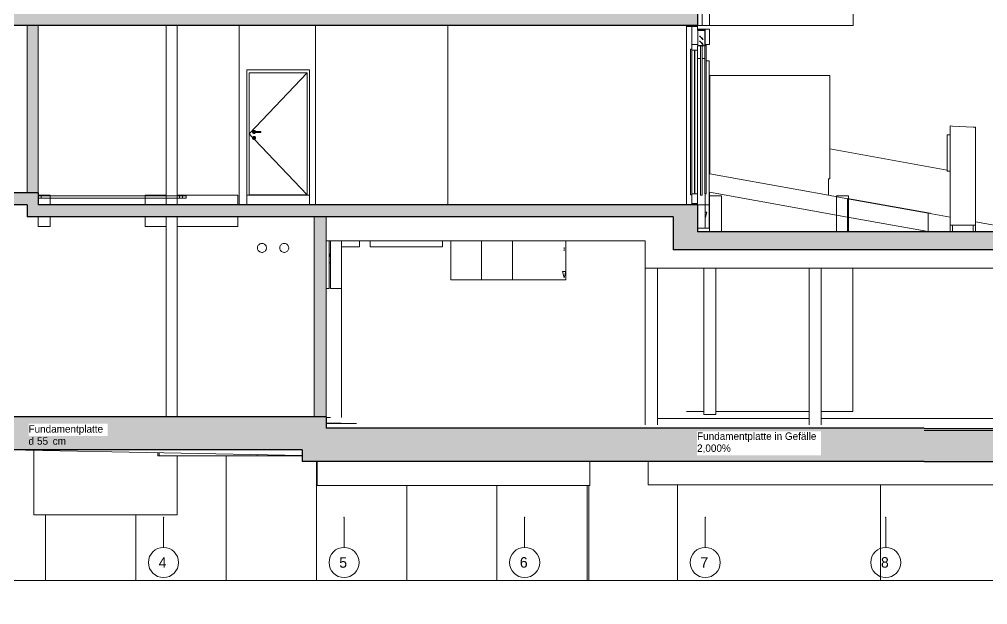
# Model space of a CAD drawing. Header units: metres. Extents: x -4.8 to 35.9, y -7 to 21.5.
# Drawn here: x 3.61 to 19.69, y -6.95 to 2.77 of the extents above; entities that cross this region are included whole.
import ezdxf

# ---------------------------------------------------------------- set-up
doc = ezdxf.new("R2010")
doc.units = ezdxf.units.M
doc.header["$MEASUREMENT"] = 0
doc.set_wipeout_variables(frame=1)
doc.linetypes.add('Raster', pattern=[0.004, 0.002, -0.001, 0, -0.001])
doc.linetypes.add('Wipeout_Contour', pattern=[1, 0, -1])
for name, color, linetype in [('E_Schnitt E RB_1_0', 7, 'Continuous'), ('E_Schnitt E RB_1_000 Achsraster', 7, 'Continuous'), ('E_Schnitt E RB_1_110 Wand Aussen', 7, 'Continuous'), ('E_Schnitt E RB_1_111 Wand Aussen - Bohrpfahlwand 53', 7, 'Continuous'), ('E_Schnitt E RB_1_111 Wand Aussen - Bohrpfahlwand 80', 7, 'Continuous'), ('E_Schnitt E RB_1_112 Wand Aussen - Schachtwände', 7, 'Continuous'), ('E_Schnitt E RB_1_120 Wand Innen tragend', 7, 'Continuous'), ('E_Schnitt E RB_1_140 Brüstung', 7, 'Continuous'), ('E_Schnitt E RB_1_150 Stütze', 7, 'Continuous'), ('E_Schnitt E RB_1_210 Decke', 7, 'Continuous'), ('E_Schnitt E RB_1_250 Träger Unterzug', 7, 'Continuous'), ('E_Schnitt E RB_1_260 Fundament', 7, 'Continuous'), ('E_Schnitt E RB_1_270 Deckendurchbruchsymbol', 7, 'Continuous'), ('E_Schnitt E RB_1_410 Treppe', 7, 'Continuous'), ('E_Schnitt E RB_1_420 Rampe', 7, 'Continuous'), ('E_Schnitt E RB_1_910 Allgemein Lageplan Höhen', 7, 'Continuous'), ('E_Schnitt E RB_1_950 Polierplan Bemaßung', 7, 'Continuous'), ('E_Schnitt E RB_1_955-1 Polierplan Beschriftung - STB Decke', 7, 'Continuous')]:
    doc.layers.add(name, color=color, linetype=linetype)
doc.styles.add('ERSTELLTER_STIL_1', font='')
doc.styles.get('ERSTELLTER_STIL_1').set_extended_font_data('Eurostile')

msp = doc.modelspace()

# ---------------------------------------------------------------- wipeouts: each hides what was drawn before it
at = {"color": 254, "linetype": 'Wipeout_Contour', "lineweight": 0, "ltscale": 109.05175}
msp.add_wipeout([(-4.774, -6.95), (35.888, -6.95), (35.888, 21.5), (-4.774, 21.5)], dxfattribs=at).dxf.layer = 'E_Schnitt E RB_1_0'

# ---------------------------------------------------------------- next in the draw order: hatches: boundary and pattern name
at = {"layer": 'E_Schnitt E RB_1_110 Wand Aussen', "linetype": 'Continuous', "lineweight": 0, "true_color": 0x000000}
msp.add_hatch(color=18, dxfattribs=at).paths.add_polyline_path([(14.69, 2.67), (14.69, 2.65), (14.87, 2.65), (14.87, 2.67)])
at = {"layer": 'E_Schnitt E RB_1_120 Wand Innen tragend', "linetype": 'Continuous', "lineweight": 0, "true_color": 0x000000}
for points in [[(3.915, 2.67), (3.735, 2.67), (3.735, -0.11), (3.915, -0.11)], [(8.505, -0.51), (8.505, -3.83), (8.705, -3.83), (8.705, -0.51)]]:
    msp.add_hatch(color=18, dxfattribs=at).paths.add_polyline_path(points)
at = {"layer": 'E_Schnitt E RB_1_210 Decke', "linetype": 'Continuous', "lineweight": 0, "true_color": 0x000000}
for points in [[(0.13, 2.67), (14.87, 2.67), (14.87, 2.87), (0.13, 2.87)], [(0.53, -0.11), (0.53, -0.31), (3.735, -0.31), (3.735, -0.11)], [(3.735, -0.51), (3.915, -0.51), (3.915, -0.11), (3.735, -0.11)], [(14.47, -0.31), (3.915, -0.31), (3.915, -0.51), (14.47, -0.51)], [(14.87, -1.06), (18.637, -1.06), (18.637, -0.76), (14.87, -0.76)], [(18.637, -1.06), (21.495, -1.06), (21.495, -0.76), (18.637, -0.76)]]:
    msp.add_hatch(color=18, dxfattribs=at).paths.add_polyline_path(points)
at = {"layer": 'E_Schnitt E RB_1_250 Träger Unterzug', "linetype": 'Continuous', "lineweight": 0, "true_color": 0x000000}
msp.add_hatch(color=18, dxfattribs=at).paths.add_polyline_path([(14.47, -0.31), (14.47, -1.06), (14.87, -1.06), (14.87, -0.31)])
at = {"layer": 'E_Schnitt E RB_1_260 Fundament', "linetype": 'Continuous', "lineweight": 0, "true_color": 0x000000}
for points in [[(1.4, -3.83), (1.4, -4.38), (8.705, -4.38), (8.705, -3.83)], [(8.305, -4.572), (18.637, -4.572), (18.637, -4.022), (8.705, -4.022), (8.705, -4.38), (8.305, -4.38)], [(18.637, -4.576), (20.603, -4.576), (20.603, -4.056), (18.637, -4.056)]]:
    msp.add_hatch(color=18, dxfattribs=at).paths.add_polyline_path(points)

# ---------------------------------------------------------------- next in the draw order: linework, layer by layer
at = {"layer": 'E_Schnitt E RB_1_000 Achsraster', "color": 5, "linetype": 'Raster', "lineweight": 0, "ltscale": 1000}
for p, q in [((6, -5.5), (6, -6)), ((9, -5.5), (9, -6)), ((12, -5.5), (12, -6)), ((15, -5.5), (15, -6)), ((18, -5.5), (18, -6))]:
    msp.add_line(p, q, dxfattribs=at)
at = {"layer": 'E_Schnitt E RB_1_000 Achsraster', "color": 5, "linetype": 'Continuous', "lineweight": 0, "ltscale": 1000}
for centre in [(6, -6.25), (9, -6.25), (12, -6.25), (15, -6.25), (18, -6.25)]:
    msp.add_circle(centre, 0.25, dxfattribs=at)
at = {"layer": 'E_Schnitt E RB_1_000 Achsraster', "color": 5, "linetype": 'Raster', "lineweight": 0, "ltscale": 1000}
for p in [(6, -5.5), (6, -5.5), (9, -5.5), (9, -5.5), (12, -5.5), (12, -5.5), (15, -5.5), (15, -5.5), (18, -5.5), (18, -5.5)]:
    msp.add_point(p, dxfattribs=at)
at = {"layer": 'E_Schnitt E RB_1_110 Wand Aussen', "color": 7, "linetype": 'Continuous', "lineweight": 18, "ltscale": 1000}
for p, q in [((14.69, 2.67), (14.69, 2.65)), ((14.69, -0.31), (14.69, 2.65)), ((14.87, 2.67), (14.87, 2.65)), ((14.87, 2.67), (14.87, 2.61)), ((14.87, 2.33), (14.87, 2.16)), ((15.068, 0.205), (15.068, 0.979)), ((15.068, 0.979), (15.075, 0.978)), ((17.07, 0.619), (19.02, 0.268)), ((15.068, -0.7), (15.068, -0.1)), ((15.07, -0.16), (15.07, -0.101)), ((17.363, -0.513), (15.07, -0.101)), ((14.999, -0.7), (14.999, -0.31)), ((15, -0.31), (15, -0.7)), ((17.363, -0.203), (18.702, -0.444)), ((17.363, -0.203), (17.363, -0.208)), ((18.702, -0.76), (18.702, -0.444)), ((18.74, -0.451), (18.702, -0.444)), ((18.74, -0.451), (18.74, -0.456)), ((17.363, -0.513), (17.363, -0.76)), ((14.999, -0.7), (14.87, -0.7)), ((15.07, -0.7), (15.068, -0.7))]:
    msp.add_line(p, q, dxfattribs=at)
at = {"layer": 'E_Schnitt E RB_1_110 Wand Aussen', "color": 7, "linetype": 'Continuous', "lineweight": 13, "ltscale": 1000}
for p, q in [((14.78, 2.65), (14.78, 2.26)), ((14.87, 2.65), (14.87, 2.59)), ((15, 2.61), (14.87, 2.61)), ((15, 2.59), (14.87, 2.59)), ((14.875, 2.585), (14.875, 2.33)), ((14.995, 2.585), (14.875, 2.585)), ((14.995, 2.585), (14.995, 2.33)), ((15, 2.59), (15, 2.61)), ((15.07, 2.61), (15, 2.61)), ((15, 2.59), (15, 2.33)), ((15.07, 2.35), (15.07, 2.61)), ((14.908, 2.492), (14.906, 2.489)), ((14.964, 2.435), (14.962, 2.433)), ((14.755, 2.275), (14.755, -0.145)), ((14.78, 2.275), (14.755, 2.275)), ((14.87, 2.35), (14.78, 2.35)), ((14.78, 2.26), (14.78, -0.13)), ((14.82, 2.26), (14.78, 2.26)), ((14.82, 2.26), (14.82, -0.13)), ((14.83, 2.26), (14.83, -0.13)), ((14.87, 2.26), (14.83, 2.26)), ((14.87, 2.33), (14.87, 2.26)), ((14.875, 2.33), (14.87, 2.33)), ((14.87, 2.26), (14.87, -0.13)), ((14.875, 2.33), (14.895, 2.33)), ((14.895, 2.331), (14.895, 2.33)), ((14.896, 2.331), (14.895, 2.331)), ((14.975, 2.33), (14.895, 2.33)), ((14.896, 2.334), (14.896, 2.331)), ((14.974, 2.334), (14.896, 2.334)), ((14.908, 2.409), (14.906, 2.407)), ((14.922, -0.15), (14.922, 2.33)), ((14.948, -0.15), (14.948, 2.33)), ((14.964, 2.353), (14.962, 2.351)), ((14.974, 2.334), (14.974, 2.331)), ((14.975, 2.331), (14.974, 2.331)), ((14.975, 2.331), (14.975, 2.33)), ((14.975, 2.33), (14.995, 2.33)), ((14.992, -0.13), (14.992, 2.33)), ((15, 2.33), (14.995, 2.33)), ((15, 2.35), (15.018, 2.35)), ((15.018, 2.35), (15.065, 2.35)), ((15.018, -0.13), (15.018, 2.35)), ((15.065, 2.35), (15.07, 2.35)), ((14.875, 2.16), (14.87, 2.16)), ((14.875, 2.12), (14.87, 2.12)), ((14.922, 2.12), (14.875, 2.12)), ((14.992, 2.12), (14.948, 2.12)), ((15.065, 2.08), (15.018, 2.08)), ((15.065, 2.08), (15.065, 2.075)), ((15.065, 2.075), (15.065, -0.31)), ((15.065, 2.075), (15.07, 2.075)), ((15.065, 2.075), (15.07, 2.075)), ((14.78, -0.145), (14.755, -0.145)), ((14.78, -0.13), (14.78, -0.31)), ((14.82, -0.13), (14.78, -0.13)), ((14.87, -0.13), (14.83, -0.13)), ((14.87, -0.13), (14.87, -0.31)), ((14.948, -0.15), (14.922, -0.15)), ((14.992, -0.13), (15.018, -0.13)), ((15, -0.13), (15, -0.31)), ((14.87, -0.29), (14.78, -0.29)), ((14.875, -0.31), (14.87, -0.31)), ((15, -0.31), (14.875, -0.31)), ((15.065, -0.31), (15, -0.31))]:
    msp.add_line(p, q, dxfattribs=at)
at = {"layer": 'E_Schnitt E RB_1_110 Wand Aussen', "color": 7, "linetype": 'Continuous', "lineweight": 18, "ltscale": 1000, "flags": 128}
msp.add_lwpolyline([(14.87, 2.65), (14.78, 2.65), (14.69, 2.65)], dxfattribs=at)
at = {"layer": 'E_Schnitt E RB_1_110 Wand Aussen', "color": 7, "linetype": 'Continuous', "lineweight": 13, "ltscale": 1000, "flags": 128}
for points in [[(14.906, 2.489), (14.927, 2.473), (14.945, 2.454), (14.962, 2.433)], [(14.908, 2.492), (14.929, 2.475), (14.948, 2.456), (14.964, 2.435)], [(14.906, 2.407), (14.927, 2.391), (14.945, 2.372), (14.962, 2.351)], [(14.908, 2.409), (14.929, 2.393), (14.948, 2.374), (14.964, 2.353)]]:
    msp.add_lwpolyline(points, dxfattribs=at)
at = {"layer": 'E_Schnitt E RB_1_111 Wand Aussen - Bohrpfahlwand 53', "color": 7, "linetype": 'Continuous', "lineweight": 18, "ltscale": 1000}
for p, q in [((15.068, -0.7), (14.999, -0.7)), ((11.281, -1.555), (11.281, -0.91)), ((11.799, -0.91), (11.799, -1.555))]:
    msp.add_line(p, q, dxfattribs=at)
at = {"layer": 'E_Schnitt E RB_1_111 Wand Aussen - Bohrpfahlwand 80', "color": 7, "linetype": 'Continuous', "lineweight": 18, "ltscale": 1000}
for p, q in [((7.04, -4.48), (7.04, -6.55)), ((8.54, -4.572), (8.54, -6.55)), ((10.04, -4.97), (10.04, -6.55)), ((11.54, -4.97), (11.54, -6.55)), ((13.04, -6.55), (13.04, -4.97)), ((13.065, -4.97), (13.065, -6.55)), ((14.54, -6.55), (14.54, -4.96)), ((17.912, -4.96), (17.912, -6.55)), ((4.04, -6.55), (4.04, -5.46)), ((5.54, -6.55), (5.54, -5.46)), ((4.04, -6.55), (2.74, -6.55)), ((5.54, -6.55), (4.04, -6.55)), ((5.806, -6.55), (5.54, -6.55)), ((5.806, -6.55), (7.04, -6.55)), ((7.04, -6.55), (8.54, -6.55)), ((8.54, -6.55), (10.04, -6.55)), ((10.04, -6.55), (11.54, -6.55)), ((11.54, -6.55), (13.04, -6.55)), ((13.063, -6.55), (13.04, -6.55)), ((13.065, -6.55), (13.063, -6.55)), ((13.065, -6.55), (13.085, -6.55)), ((14.54, -6.55), (13.085, -6.55)), ((14.997, -6.55), (14.54, -6.55)), ((17.912, -6.55), (14.997, -6.55)), ((21.453, -6.55), (17.912, -6.55))]:
    msp.add_line(p, q, dxfattribs=at)
at = {"layer": 'E_Schnitt E RB_1_112 Wand Aussen - Schachtwände', "color": 7, "linetype": 'Continuous', "lineweight": 18, "ltscale": 1000}
for p, q in [((19.07, -0.65), (19.07, 1)), ((19.07, 1), (19.11, 0.998)), ((19.11, 0.998), (19.45, 0.981)), ((19.45, 0.981), (19.49, 0.979)), ((19.49, 0.979), (19.49, -0.65)), ((19.02, 0.85), (19.07, 0.85)), ((19.02, 0.25), (19.02, 0.85)), ((19.02, 0.25), (19.07, 0.25)), ((19.07, -0.76), (19.07, -0.65)), ((19.07, -0.65), (19.11, -0.65)), ((19.11, -0.65), (19.45, -0.65)), ((19.45, -0.65), (19.49, -0.65)), ((19.49, -0.65), (19.49, -0.76))]:
    msp.add_line(p, q, dxfattribs=at)
at = {"layer": 'E_Schnitt E RB_1_120 Wand Innen tragend', "color": 7, "linetype": 'Continuous', "lineweight": 18, "ltscale": 1000}
for p, q in [((3.735, 2.67), (3.735, -0.11)), ((3.915, 2.67), (3.915, -0.11)), ((6.045, 2.67), (6.045, -0.31)), ((6.225, -0.31), (6.225, 2.67)), ((7.255, -0.31), (7.255, 2.67)), ((8.525, -0.31), (8.525, 2.67)), ((10.725, -0.31), (10.725, 2.67)), ((3.735, -0.51), (6.045, -0.51)), ((6.045, -3.83), (6.045, -0.51)), ((8.505, -0.51), (8.505, -3.83)), ((8.705, -0.51), (8.705, -3.83)), ((6.225, -0.67), (6.225, -3.83)), ((8.775, -1.702), (8.775, -0.91)), ((8.955, -0.91), (8.955, -1.702)), ((8.775, -1.275), (8.755, -1.275)), ((17.455, -1.36), (17.455, -3.744)), ((8.755, -1.702), (8.705, -1.702)), ((8.775, -1.702), (8.955, -1.702)), ((8.955, -1.702), (8.955, -3.842)), ((8.705, -3.842), (8.775, -3.842)), ((14.69, -3.744), (14.975, -3.744)), ((15.175, -3.744), (16.725, -3.744)), ((16.925, -3.744), (17.455, -3.744)), ((3.845, -4.91), (3.845, -4.385)), ((5.905, -4.48), (5.905, -4.426)), ((5.925, -4.48), (5.905, -4.48)), ((6.225, -4.91), (6.225, -4.48))]:
    msp.add_line(p, q, dxfattribs=at)
at = {"layer": 'E_Schnitt E RB_1_120 Wand Innen tragend', "color": 7, "linetype": 'Continuous', "lineweight": 13, "ltscale": 1000}
for p, q in [((8.425, 1.93), (7.385, 1.93)), ((7.385, 1.93), (7.385, -0.15)), ((8.385, 1.88), (7.425, 1.88)), ((7.425, 1.88), (7.425, -0.145)), ((8.385, 1.88), (7.425, 0.867)), ((8.385, -0.145), (8.385, 1.88)), ((8.425, -0.15), (8.425, 1.93)), ((7.481, 0.808), (7.425, 0.867)), ((7.482, 0.909), (7.48, 0.904)), ((7.48, 0.904), (7.48, 0.9)), ((7.48, 0.9), (7.48, 0.896)), ((7.48, 0.896), (7.482, 0.891)), ((7.482, 0.809), (7.48, 0.804)), ((7.483, 0.913), (7.482, 0.909)), ((7.482, 0.891), (7.483, 0.887)), ((7.483, 0.812), (7.482, 0.809)), ((7.486, 0.916), (7.483, 0.913)), ((7.483, 0.887), (7.486, 0.884)), ((7.486, 0.816), (7.483, 0.812)), ((7.489, 0.919), (7.486, 0.916)), ((7.486, 0.884), (7.489, 0.881)), ((7.489, 0.819), (7.486, 0.816)), ((7.493, 0.922), (7.489, 0.919)), ((7.489, 0.881), (7.493, 0.878)), ((7.493, 0.822), (7.489, 0.819)), ((7.496, 0.923), (7.493, 0.922)), ((7.493, 0.878), (7.496, 0.877)), ((7.496, 0.823), (7.493, 0.822)), ((7.501, 0.925), (7.496, 0.923)), ((7.496, 0.877), (7.501, 0.875)), ((7.501, 0.825), (7.496, 0.823)), ((7.499, 0.903), (7.498, 0.902)), ((7.498, 0.902), (7.498, 0.901)), ((7.498, 0.901), (7.498, 0.9)), ((7.498, 0.9), (7.498, 0.899)), ((7.498, 0.899), (7.498, 0.898)), ((7.498, 0.898), (7.499, 0.897)), ((7.5, 0.904), (7.499, 0.903)), ((7.499, 0.897), (7.5, 0.896)), ((7.499, 0.787), (7.499, 0.813)), ((7.499, 0.813), (7.511, 0.813)), ((7.501, 0.905), (7.5, 0.904)), ((7.5, 0.896), (7.501, 0.895)), ((7.505, 0.925), (7.501, 0.925)), ((7.503, 0.907), (7.501, 0.906)), ((7.501, 0.906), (7.501, 0.905)), ((7.502, 0.902), (7.501, 0.901)), ((7.501, 0.901), (7.501, 0.9)), ((7.501, 0.9), (7.501, 0.899)), ((7.501, 0.899), (7.502, 0.898)), ((7.501, 0.895), (7.501, 0.894)), ((7.501, 0.894), (7.503, 0.893)), ((7.501, 0.875), (7.505, 0.875)), ((7.505, 0.825), (7.501, 0.825)), ((7.503, 0.904), (7.502, 0.903)), ((7.502, 0.903), (7.502, 0.902)), ((7.502, 0.898), (7.502, 0.897)), ((7.502, 0.897), (7.503, 0.896)), ((7.504, 0.907), (7.503, 0.907)), ((7.504, 0.905), (7.503, 0.904)), ((7.503, 0.896), (7.504, 0.895)), ((7.503, 0.893), (7.504, 0.893)), ((7.505, 0.907), (7.504, 0.907)), ((7.504, 0.906), (7.504, 0.905)), ((7.504, 0.895), (7.504, 0.894)), ((7.504, 0.893), (7.505, 0.893)), ((7.509, 0.925), (7.505, 0.925)), ((7.505, 0.907), (7.508, 0.907)), ((7.505, 0.893), (7.508, 0.893)), ((7.505, 0.875), (7.509, 0.875)), ((7.509, 0.825), (7.505, 0.825)), ((7.508, 0.907), (7.514, 0.907)), ((7.508, 0.893), (7.514, 0.893)), ((7.514, 0.923), (7.509, 0.925)), ((7.509, 0.875), (7.514, 0.877)), ((7.514, 0.823), (7.509, 0.825)), ((7.512, 0.904), (7.511, 0.903)), ((7.511, 0.903), (7.511, 0.902)), ((7.511, 0.902), (7.511, 0.901)), ((7.511, 0.901), (7.511, 0.9)), ((7.511, 0.9), (7.511, 0.899)), ((7.511, 0.899), (7.511, 0.898)), ((7.511, 0.898), (7.511, 0.897)), ((7.511, 0.897), (7.512, 0.896)), ((7.511, 0.813), (7.511, 0.787)), ((7.513, 0.906), (7.512, 0.905)), ((7.512, 0.905), (7.512, 0.904)), ((7.512, 0.896), (7.512, 0.895)), ((7.512, 0.895), (7.513, 0.894)), ((7.517, 0.922), (7.514, 0.923)), ((7.514, 0.907), (7.524, 0.907)), ((7.514, 0.893), (7.524, 0.893)), ((7.514, 0.877), (7.517, 0.878)), ((7.517, 0.822), (7.514, 0.823)), ((7.521, 0.919), (7.517, 0.922)), ((7.517, 0.878), (7.521, 0.881)), ((7.521, 0.819), (7.517, 0.822)), ((7.524, 0.916), (7.521, 0.919)), ((7.521, 0.881), (7.524, 0.884)), ((7.524, 0.816), (7.521, 0.819)), ((7.527, 0.913), (7.524, 0.916)), ((7.524, 0.907), (7.615, 0.907)), ((7.524, 0.893), (7.615, 0.893)), ((7.524, 0.884), (7.527, 0.887)), ((7.527, 0.812), (7.524, 0.816)), ((7.528, 0.909), (7.527, 0.913)), ((7.527, 0.887), (7.528, 0.891)), ((7.528, 0.809), (7.527, 0.812)), ((7.529, 0.907), (7.528, 0.909)), ((7.528, 0.891), (7.529, 0.893)), ((7.53, 0.804), (7.528, 0.809)), ((7.615, 0.907), (7.615, 0.907)), ((7.615, 0.907), (7.615, 0.907)), ((7.615, 0.907), (7.615, 0.906)), ((7.615, 0.906), (7.615, 0.905)), ((7.615, 0.905), (7.615, 0.904)), ((7.615, 0.904), (7.615, 0.903)), ((7.615, 0.903), (7.615, 0.902)), ((7.615, 0.902), (7.615, 0.901)), ((7.615, 0.901), (7.615, 0.9)), ((7.615, 0.9), (7.615, 0.899)), ((7.615, 0.899), (7.615, 0.898)), ((7.615, 0.898), (7.615, 0.897)), ((7.615, 0.897), (7.615, 0.896)), ((7.615, 0.896), (7.615, 0.895)), ((7.615, 0.895), (7.615, 0.894)), ((7.615, 0.894), (7.615, 0.893)), ((7.615, 0.893), (7.615, 0.893)), ((7.615, 0.893), (7.615, 0.893)), ((7.48, 0.804), (7.48, 0.8)), ((7.48, 0.8), (7.48, 0.796)), ((7.48, 0.796), (7.482, 0.791)), ((7.482, 0.791), (7.483, 0.787)), ((7.483, 0.787), (7.486, 0.784)), ((7.486, 0.784), (7.489, 0.781)), ((7.489, 0.781), (7.493, 0.778)), ((7.493, 0.778), (7.496, 0.777)), ((7.496, 0.777), (7.501, 0.775)), ((7.501, 0.787), (7.499, 0.789)), ((7.511, 0.787), (7.499, 0.787)), ((7.501, 0.775), (7.505, 0.775)), ((7.505, 0.775), (7.509, 0.775)), ((7.509, 0.775), (7.514, 0.777)), ((8.385, -0.145), (7.512, 0.776)), ((7.514, 0.777), (7.517, 0.778)), ((7.517, 0.778), (7.521, 0.781)), ((7.521, 0.781), (7.524, 0.784)), ((7.524, 0.784), (7.527, 0.787)), ((7.527, 0.787), (7.528, 0.791)), ((7.528, 0.791), (7.53, 0.796)), ((7.53, 0.8), (7.53, 0.804)), ((7.53, 0.796), (7.53, 0.8)), ((7.385, -0.15), (7.385, -0.31)), ((7.385, -0.15), (7.415, -0.15)), ((7.415, -0.15), (7.425, -0.15)), ((7.425, -0.145), (8.385, -0.145)), ((7.425, -0.15), (7.425, -0.145)), ((8.385, -0.15), (7.425, -0.15)), ((7.455, -0.15), (7.455, -0.145)), ((8.355, -0.145), (8.355, -0.15)), ((8.385, -0.145), (8.385, -0.15)), ((8.385, -0.15), (8.395, -0.15)), ((8.395, -0.15), (8.425, -0.15)), ((8.425, -0.31), (8.425, -0.15))]:
    msp.add_line(p, q, dxfattribs=at)
at = {"layer": 'E_Schnitt E RB_1_120 Wand Innen tragend', "color": 16, "linetype": 'Continuous', "lineweight": 13, "ltscale": 1000, "true_color": 0x7e0000}
for p, q in [((7.582, -0.972), (7.592, -0.963)), ((7.592, -0.963), (7.603, -0.957)), ((7.603, -0.957), (7.616, -0.952)), ((7.616, -0.952), (7.628, -0.95)), ((7.628, -0.95), (7.635, -0.95)), ((7.635, -0.95), (7.642, -0.95)), ((7.642, -0.95), (7.654, -0.952)), ((7.654, -0.952), (7.667, -0.957)), ((7.667, -0.957), (7.678, -0.963)), ((7.678, -0.963), (7.688, -0.972)), ((7.952, -0.972), (7.962, -0.963)), ((7.962, -0.963), (7.973, -0.957)), ((7.973, -0.957), (7.986, -0.952)), ((7.986, -0.952), (7.998, -0.95)), ((7.998, -0.95), (8.005, -0.95)), ((8.005, -0.95), (8.012, -0.95)), ((8.012, -0.95), (8.024, -0.952)), ((8.024, -0.952), (8.037, -0.957)), ((8.037, -0.957), (8.048, -0.963)), ((8.048, -0.963), (8.058, -0.972)), ((10.775, -1.555), (10.775, -0.91)), ((12.685, -0.91), (12.685, -1.555)), ((7.56, -1.018), (7.562, -1.006)), ((7.56, -1.025), (7.56, -1.018)), ((7.56, -1.032), (7.56, -1.025)), ((7.562, -1.044), (7.56, -1.032)), ((7.562, -1.006), (7.567, -0.993)), ((7.567, -1.057), (7.562, -1.044)), ((7.567, -0.993), (7.573, -0.982)), ((7.573, -1.068), (7.567, -1.057)), ((7.573, -0.982), (7.582, -0.972)), ((7.582, -1.078), (7.573, -1.068)), ((7.592, -1.087), (7.582, -1.078)), ((7.603, -1.093), (7.592, -1.087)), ((7.616, -1.098), (7.603, -1.093)), ((7.628, -1.1), (7.616, -1.098)), ((7.635, -1.1), (7.628, -1.1)), ((7.642, -1.1), (7.635, -1.1)), ((7.654, -1.098), (7.642, -1.1)), ((7.667, -1.093), (7.654, -1.098)), ((7.678, -1.087), (7.667, -1.093)), ((7.688, -1.078), (7.678, -1.087)), ((7.688, -0.972), (7.697, -0.982)), ((7.697, -1.068), (7.688, -1.078)), ((7.697, -0.982), (7.703, -0.993)), ((7.703, -1.057), (7.697, -1.068)), ((7.703, -0.993), (7.708, -1.006)), ((7.708, -1.044), (7.703, -1.057)), ((7.708, -1.006), (7.71, -1.018)), ((7.71, -1.032), (7.708, -1.044)), ((7.71, -1.018), (7.71, -1.025)), ((7.71, -1.025), (7.71, -1.032)), ((7.93, -1.018), (7.932, -1.006)), ((7.93, -1.025), (7.93, -1.018)), ((7.93, -1.032), (7.93, -1.025)), ((7.932, -1.044), (7.93, -1.032)), ((7.932, -1.006), (7.937, -0.993)), ((7.937, -1.057), (7.932, -1.044)), ((7.937, -0.993), (7.943, -0.982)), ((7.943, -1.068), (7.937, -1.057)), ((7.943, -0.982), (7.952, -0.972)), ((7.952, -1.078), (7.943, -1.068)), ((7.962, -1.087), (7.952, -1.078)), ((7.973, -1.093), (7.962, -1.087)), ((7.986, -1.098), (7.973, -1.093)), ((7.998, -1.1), (7.986, -1.098)), ((8.005, -1.1), (7.998, -1.1)), ((8.012, -1.1), (8.005, -1.1)), ((8.024, -1.098), (8.012, -1.1)), ((8.037, -1.093), (8.024, -1.098)), ((8.048, -1.087), (8.037, -1.093)), ((8.058, -1.078), (8.048, -1.087)), ((8.058, -0.972), (8.067, -0.982)), ((8.067, -1.068), (8.058, -1.078)), ((8.067, -0.982), (8.073, -0.993)), ((8.073, -1.057), (8.067, -1.068)), ((8.073, -0.993), (8.078, -1.006)), ((8.078, -1.044), (8.073, -1.057)), ((8.078, -1.006), (8.08, -1.018)), ((8.08, -1.032), (8.078, -1.044)), ((8.08, -1.018), (8.08, -1.025)), ((8.08, -1.025), (8.08, -1.032)), ((12.685, -1.555), (10.775, -1.555))]:
    msp.add_line(p, q, dxfattribs=at)
at = {"layer": 'E_Schnitt E RB_1_140 Brüstung', "color": 7, "linetype": 'Continuous', "lineweight": 18, "ltscale": 1000}
for p, q in [((15.07, 5.55), (15.07, 2.67)), ((17.46, 2.67), (17.46, 4.026)), ((15.07, 2.67), (15.97, 2.67)), ((15.97, 2.67), (17.46, 2.67)), ((15.075, 1.84), (15.075, 0.203)), ((15.075, 1.84), (17.07, 1.84)), ((17.07, 1.84), (17.07, 0.119)), ((15.075, 0.203), (17.05, -0.152)), ((17.05, -0.152), (17.05, 0.122)), ((17.05, 0.122), (17.07, 0.119))]:
    msp.add_line(p, q, dxfattribs=at)
at = {"layer": 'E_Schnitt E RB_1_150 Stütze', "color": 7, "linetype": 'Continuous', "lineweight": 13, "ltscale": 1000}
for p, q in [((14.005, -3.964), (14.005, -1.36)), ((14.205, -3.964), (14.205, -1.36)), ((14.975, -3.79), (14.975, -1.36)), ((15.175, -3.79), (15.175, -1.36)), ((16.725, -3.964), (16.725, -1.36)), ((16.925, -3.964), (16.925, -1.36)), ((14.975, -3.79), (15.175, -3.79))]:
    msp.add_line(p, q, dxfattribs=at)
at = {"layer": 'E_Schnitt E RB_1_210 Decke', "color": 7, "linetype": 'Continuous', "lineweight": 25, "ltscale": 1000}
for p, q in [((14.87, 2.87), (14.87, 2.67)), ((3.735, 2.67), (0.71, 2.67)), ((3.915, 2.67), (3.735, 2.67)), ((14.69, 2.67), (3.915, 2.67)), ((14.87, 2.67), (14.69, 2.67)), ((3.735, -0.11), (0.71, -0.11)), ((3.915, -0.11), (3.735, -0.11)), ((3.915, -0.11), (3.915, -0.31)), ((3.735, -0.31), (0.6, -0.31)), ((3.735, -0.31), (3.735, -0.51)), ((14.47, -0.31), (3.915, -0.31)), ((3.915, -0.51), (3.735, -0.51)), ((8.505, -0.51), (3.915, -0.51)), ((8.705, -0.51), (8.505, -0.51)), ((14.47, -0.51), (8.705, -0.51))]:
    msp.add_line(p, q, dxfattribs=at)
at = {"layer": 'E_Schnitt E RB_1_210 Decke', "color": 7, "linetype": 'Continuous', "lineweight": 13, "ltscale": 1000}
for p, q in [((14.95, 2.67), (14.95, 2.87)), ((14.87, 2.67), (14.95, 2.67)), ((14.95, 2.67), (15.07, 2.67))]:
    msp.add_line(p, q, dxfattribs=at)
at = {"layer": 'E_Schnitt E RB_1_210 Decke', "color": 7, "linetype": 'Continuous', "lineweight": 25, "ltscale": 1000, "flags": 128}
for points in [[(21.495, -0.76), (18.637, -0.76), (14.87, -0.76)], [(21.495, -1.06), (18.637, -1.06), (14.87, -1.06)]]:
    msp.add_lwpolyline(points, dxfattribs=at)
at = {"layer": 'E_Schnitt E RB_1_250 Träger Unterzug', "color": 7, "linetype": 'Continuous', "lineweight": 25, "ltscale": 1000}
for p, q in [((14.87, -0.31), (14.87, -0.76)), ((14.47, -0.51), (14.47, -1.06)), ((14.87, -1.06), (14.47, -1.06))]:
    msp.add_line(p, q, dxfattribs=at)
at = {"layer": 'E_Schnitt E RB_1_250 Träger Unterzug', "color": 7, "linetype": 'Continuous', "lineweight": 13, "ltscale": 1000}
for p, q in [((14.005, -0.91), (8.705, -0.91)), ((14.005, -1.36), (14.005, -0.91)), ((14.205, -1.36), (14.005, -1.36)), ((16.725, -1.36), (14.205, -1.36)), ((16.925, -1.36), (16.725, -1.36)), ((21.965, -1.36), (16.925, -1.36))]:
    msp.add_line(p, q, dxfattribs=at)
at = {"layer": 'E_Schnitt E RB_1_250 Träger Unterzug', "color": 7, "linetype": 'Continuous', "lineweight": 25, "ltscale": 1000, "flags": 128}
msp.add_lwpolyline([(14.87, -0.31), (14.78, -0.31), (14.47, -0.31)], dxfattribs=at)
at = {"layer": 'E_Schnitt E RB_1_260 Fundament', "color": 7, "linetype": 'Continuous', "lineweight": 25, "ltscale": 1000}
for p, q in [((8.505, -3.83), (1.4, -3.83)), ((8.705, -3.83), (8.505, -3.83)), ((8.705, -3.83), (8.705, -4.022)), ((18.637, -4.022), (8.705, -4.022)), ((20.603, -4.056), (18.637, -4.056)), ((8.305, -4.38), (1.7, -4.38)), ((8.305, -4.38), (8.305, -4.572)), ((18.637, -4.572), (8.305, -4.572)), ((20.603, -4.576), (18.637, -4.576))]:
    msp.add_line(p, q, dxfattribs=at)
at = {"layer": 'E_Schnitt E RB_1_260 Fundament', "color": 7, "linetype": 'Continuous', "lineweight": 18, "ltscale": 1000}
for p, q in [((16.725, -3.86), (14.205, -3.86)), ((14.205, -3.86), (16.725, -3.86)), ((21.965, -3.86), (16.925, -3.86)), ((16.925, -3.86), (21.965, -3.86)), ((8.705, -3.932), (9.205, -3.942)), ((9.205, -3.942), (8.705, -3.942)), ((20.603, -4.025), (18.637, -4.025)), ((3.705, -4.38), (3.705, -4.382)), ((8.305, -4.474), (3.705, -4.382)), ((14.05, -4.96), (14.05, -4.572)), ((22.05, -4.96), (14.05, -4.96))]:
    msp.add_line(p, q, dxfattribs=at)
at = {"layer": 'E_Schnitt E RB_1_260 Fundament', "color": 7, "linetype": 'Continuous', "lineweight": 13, "ltscale": 1000}
for p, q in [((5.925, -4.48), (5.925, -4.426)), ((5.925, -4.48), (7.555, -4.48)), ((7.555, -4.48), (7.555, -4.459)), ((7.555, -4.48), (8.305, -4.48)), ((8.555, -4.97), (8.555, -4.572)), ((13.085, -4.97), (13.085, -4.572)), ((3.845, -5.46), (3.845, -4.91)), ((6.225, -5.46), (6.225, -4.91)), ((8.555, -4.97), (13.085, -4.97)), ((3.845, -5.46), (6.225, -5.46))]:
    msp.add_line(p, q, dxfattribs=at)
at = {"layer": 'E_Schnitt E RB_1_270 Deckendurchbruchsymbol', "color": 7, "linetype": 'Continuous', "lineweight": 13, "ltscale": 1000}
for p, q in [((3.915, -0.15), (4.115, -0.15)), ((4.115, -0.31), (4.115, -0.15)), ((5.695, -0.15), (6.045, -0.15)), ((5.695, -0.31), (5.695, -0.15)), ((6.225, -0.15), (7.235, -0.15)), ((7.235, -0.31), (7.235, -0.15)), ((15.07, -0.16), (15.27, -0.16)), ((15.07, -0.76), (15.07, -0.16)), ((15.27, -0.76), (15.27, -0.16)), ((17.18, -0.16), (17.38, -0.16)), ((17.18, -0.76), (17.18, -0.16)), ((17.38, -0.76), (17.38, -0.16)), ((3.915, -0.67), (3.915, -0.51)), ((4.115, -0.67), (4.115, -0.51)), ((5.695, -0.67), (5.695, -0.51)), ((6.225, -0.67), (6.225, -0.51)), ((7.235, -0.67), (7.235, -0.51)), ((3.915, -0.67), (4.115, -0.67)), ((5.695, -0.67), (6.045, -0.67)), ((6.225, -0.67), (7.235, -0.67)), ((19.11, -0.76), (19.11, -0.65)), ((19.45, -0.76), (19.45, -0.65)), ((9.255, -1.01), (9.255, -0.91)), ((9.435, -1.01), (9.435, -0.91)), ((10.635, -1.01), (10.635, -0.91)), ((8.955, -1.01), (9.255, -1.01)), ((9.435, -1.01), (10.635, -1.01))]:
    msp.add_line(p, q, dxfattribs=at)
at = {"layer": 'E_Schnitt E RB_1_270 Deckendurchbruchsymbol', "color": 1, "linetype": 'Continuous', "lineweight": 0, "ltscale": 1000}
for p, q in [((3.915, -0.16), (3.966, -0.16)), ((3.966, -0.16), (6.315, -0.16)), ((3.966, -0.2), (3.966, -0.16)), ((6.225, -0.16), (6.375, -0.16)), ((6.225, -0.2), (6.225, -0.16)), ((6.264, -0.2), (6.264, -0.16)), ((6.315, -0.2), (6.315, -0.16)), ((6.375, -0.16), (6.375, -0.16)), ((6.375, -0.2), (6.375, -0.16)), ((6.375, -0.2), (6.375, -0.16)), ((3.915, -0.2), (3.966, -0.2)), ((3.966, -0.2), (6.315, -0.2)), ((6.225, -0.2), (6.375, -0.2)), ((6.375, -0.2), (6.375, -0.2))]:
    msp.add_line(p, q, dxfattribs=at)
at = {"layer": 'E_Schnitt E RB_1_410 Treppe', "color": 7, "linetype": 'Continuous', "lineweight": 18, "ltscale": 1000}
for p, q in [((8.755, -0.955), (8.755, -0.91)), ((8.755, -1.015), (8.755, -0.955)), ((8.755, -1.075), (8.755, -1.015)), ((8.755, -1.135), (8.755, -1.075)), ((8.755, -1.195), (8.755, -1.135)), ((8.755, -1.255), (8.755, -1.195)), ((8.755, -1.315), (8.755, -1.255)), ((8.755, -1.375), (8.755, -1.315)), ((8.755, -1.435), (8.755, -1.375)), ((8.755, -1.495), (8.755, -1.435)), ((8.755, -1.555), (8.755, -1.495)), ((8.755, -1.615), (8.755, -1.555)), ((8.755, -1.675), (8.755, -1.615)), ((8.755, -1.702), (8.755, -1.675))]:
    msp.add_line(p, q, dxfattribs=at)
at = {"layer": 'E_Schnitt E RB_1_410 Treppe', "color": 7, "linetype": 'Continuous', "lineweight": 13, "ltscale": 1000}
for p, q in [((8.755, -1.143), (8.765, -1.143)), ((8.755, -1.153), (8.765, -1.153)), ((8.765, -1.131), (8.765, -1.131)), ((8.765, -1.131), (8.765, -1.132)), ((8.765, -1.131), (8.77, -1.131)), ((8.765, -1.132), (8.765, -1.133)), ((8.765, -1.133), (8.765, -1.135)), ((8.765, -1.135), (8.765, -1.137)), ((8.765, -1.137), (8.765, -1.139)), ((8.765, -1.139), (8.765, -1.142)), ((8.765, -1.142), (8.765, -1.145)), ((8.765, -1.145), (8.765, -1.148)), ((8.765, -1.148), (8.765, -1.151)), ((8.765, -1.151), (8.765, -1.154)), ((8.765, -1.154), (8.765, -1.157)), ((8.765, -1.157), (8.765, -1.159)), ((8.765, -1.159), (8.765, -1.161)), ((8.765, -1.161), (8.765, -1.163)), ((8.765, -1.163), (8.765, -1.165)), ((8.765, -1.165), (8.765, -1.165)), ((8.765, -1.165), (8.765, -1.166)), ((8.765, -1.166), (8.77, -1.166)), ((8.77, -1.131), (8.77, -1.131)), ((8.77, -1.131), (8.77, -1.132)), ((8.77, -1.132), (8.77, -1.133)), ((8.77, -1.133), (8.77, -1.135)), ((8.77, -1.135), (8.77, -1.137)), ((8.77, -1.137), (8.77, -1.139)), ((8.77, -1.139), (8.77, -1.142)), ((8.77, -1.142), (8.77, -1.145)), ((8.77, -1.145), (8.77, -1.148)), ((8.77, -1.148), (8.77, -1.151)), ((8.77, -1.151), (8.77, -1.154)), ((8.77, -1.154), (8.77, -1.157)), ((8.77, -1.157), (8.77, -1.159)), ((8.77, -1.159), (8.77, -1.161)), ((8.77, -1.161), (8.77, -1.163)), ((8.77, -1.163), (8.77, -1.165)), ((8.77, -1.165), (8.77, -1.165)), ((8.77, -1.165), (8.77, -1.166))]:
    msp.add_line(p, q, dxfattribs=at)
at = {"layer": 'E_Schnitt E RB_1_420 Rampe', "color": 8, "linetype": 'Continuous', "lineweight": 13, "ltscale": 1000}
for p, q in [((15.065, 0.205), (15.075, 0.203)), ((15.07, -0.101), (15.065, -0.1)), ((17.05, -0.152), (17.363, -0.208)), ((17.363, -0.208), (18.702, -0.45)), ((17.363, -0.208), (17.363, -0.513)), ((18.702, -0.45), (19.07, -0.516)), ((18.702, -0.754), (17.363, -0.513)), ((19.49, -0.591), (20.427, -0.76)), ((18.734, -0.76), (18.702, -0.754))]:
    msp.add_line(p, q, dxfattribs=at)
at = {"layer": 'E_Schnitt E RB_1_910 Allgemein Lageplan Höhen', "color": 7, "linetype": 'Continuous', "lineweight": 13, "ltscale": 1000}
for p, q in [((15, -0.43), (15.014, -0.43)), ((15.005, -0.513), (15.028, -0.43)), ((15.014, -0.43), (15.024, -0.43)), ((15.024, -0.43), (15.028, -0.43)), ((15, -0.513), (15.002, -0.513)), ((15, -0.529), (15.005, -0.513)), ((15.002, -0.513), (15.004, -0.513)), ((15.004, -0.513), (15.005, -0.513))]:
    msp.add_line(p, q, dxfattribs=at)
at = {"layer": 'E_Schnitt E RB_1_950 Polierplan Bemaßung', "color": 7, "linetype": 'Continuous', "lineweight": 13, "ltscale": 1000}
for p, q in [((12.655, -1.02), (12.655, -1.023)), ((12.655, -1.02), (12.658, -1.02)), ((12.655, -1.023), (12.658, -1.023)), ((12.655, -1.023), (12.655, -1.026)), ((12.655, -1.026), (12.655, -1.035)), ((12.655, -1.026), (12.658, -1.026)), ((12.655, -1.035), (12.655, -1.036)), ((12.655, -1.036), (12.655, -1.037)), ((12.655, -1.037), (12.655, -1.038)), ((12.655, -1.038), (12.655, -1.039)), ((12.655, -1.039), (12.655, -1.039)), ((12.655, -1.039), (12.655, -1.04)), ((12.655, -1.04), (12.655, -1.04)), ((12.655, -1.04), (12.655, -1.04)), ((12.655, -1.04), (12.658, -1.04)), ((12.655, -1.052), (12.655, -1.053)), ((12.655, -1.052), (12.658, -1.052)), ((12.655, -1.053), (12.655, -1.053)), ((12.655, -1.053), (12.655, -1.054)), ((12.655, -1.054), (12.655, -1.055)), ((12.655, -1.055), (12.655, -1.056)), ((12.655, -1.056), (12.655, -1.057)), ((12.655, -1.057), (12.655, -1.059)), ((12.655, -1.057), (12.658, -1.057)), ((12.655, -1.059), (12.655, -1.071)), ((12.655, -1.059), (12.658, -1.059)), ((12.655, -1.071), (12.658, -1.071)), ((12.655, -1.071), (12.655, -1.073)), ((12.655, -1.073), (12.655, -1.073)), ((12.655, -1.073), (12.655, -1.074)), ((12.655, -1.074), (12.655, -1.074)), ((12.655, -1.074), (12.655, -1.075)), ((12.655, -1.074), (12.658, -1.074)), ((12.655, -1.075), (12.658, -1.075)), ((12.658, -1.02), (12.658, -1.023)), ((12.658, -1.023), (12.658, -1.026)), ((12.658, -1.026), (12.658, -1.035)), ((12.658, -1.035), (12.658, -1.036)), ((12.658, -1.036), (12.658, -1.037)), ((12.658, -1.037), (12.658, -1.038)), ((12.658, -1.038), (12.658, -1.039)), ((12.658, -1.039), (12.658, -1.039)), ((12.658, -1.039), (12.658, -1.04)), ((12.658, -1.04), (12.658, -1.04)), ((12.658, -1.04), (12.658, -1.04)), ((12.658, -1.052), (12.658, -1.053)), ((12.658, -1.053), (12.658, -1.053)), ((12.658, -1.053), (12.658, -1.054)), ((12.658, -1.054), (12.658, -1.055)), ((12.658, -1.055), (12.658, -1.056)), ((12.658, -1.056), (12.658, -1.057)), ((12.658, -1.057), (12.658, -1.059)), ((12.658, -1.059), (12.658, -1.071)), ((12.658, -1.071), (12.658, -1.073)), ((12.658, -1.073), (12.658, -1.073)), ((12.658, -1.073), (12.658, -1.074)), ((12.658, -1.074), (12.658, -1.074)), ((12.658, -1.074), (12.658, -1.075)), ((12.627, -1.42), (12.631, -1.42)), ((12.65, -1.503), (12.627, -1.42)), ((12.631, -1.42), (12.641, -1.42)), ((12.641, -1.42), (12.655, -1.42)), ((12.655, -1.42), (12.669, -1.42)), ((12.66, -1.503), (12.683, -1.42)), ((12.669, -1.42), (12.679, -1.42)), ((12.679, -1.42), (12.683, -1.42)), ((12.65, -1.503), (12.651, -1.503)), ((12.655, -1.52), (12.65, -1.503)), ((12.651, -1.503), (12.653, -1.503)), ((12.653, -1.503), (12.655, -1.503)), ((12.655, -1.503), (12.657, -1.503)), ((12.655, -1.52), (12.66, -1.503)), ((12.657, -1.503), (12.659, -1.503)), ((12.659, -1.503), (12.66, -1.503))]:
    msp.add_line(p, q, dxfattribs=at)

# ---------------------------------------------------------------- next in the draw order: texts
at = {"layer": 'E_Schnitt E RB_1_000 Achsraster', "color": 5, "linetype": 'Continuous', "lineweight": 0, "char_height": 0.175, "attachment_point": 1, "style": 'ERSTELLTER_STIL_1'}
for s, insert in [('\\A1;{\\pql;\\pt0;\\fEurostile|b0|i0|c0|p0;\\W1.000000;4}', (5.92, -6.162)), ('\\A1;{\\pql;\\pt0;\\fEurostile|b0|i0|c0|p0;\\W1.000000;5}', (8.92, -6.162)), ('\\A1;{\\pql;\\pt0;\\fEurostile|b0|i0|c0|p0;\\W1.000000;6}', (11.92, -6.161)), ('\\A1;{\\pql;\\pt0;\\fEurostile|b0|i0|c0|p0;\\W1.000000;7}', (14.92, -6.162)), ('\\A1;{\\pql;\\pt0;\\fEurostile|b0|i0|c0|p0;\\W1.000000;8}', (17.92, -6.161))]:
    msp.add_mtext(s, dxfattribs=dict(at, insert=insert))

# ---------------------------------------------------------------- next in the draw order: wipeouts: each hides what was drawn before it
at = {"color": 254, "linetype": 'Wipeout_Contour', "lineweight": 0, "ltscale": 24.234199}
msp.add_wipeout([(3.757, -4.148), (5.073, -4.148), (5.073, -3.947), (3.757, -3.947)], dxfattribs=at).dxf.layer = 'E_Schnitt E RB_1_955-1 Polierplan Beschriftung - STB Decke'
at = {"color": 254, "linetype": 'Wipeout_Contour', "lineweight": 0, "ltscale": 65.909939}
msp.add_wipeout([(14.865, -4.472), (16.922, -4.472), (16.922, -4.07), (14.865, -4.07)], dxfattribs=at).dxf.layer = 'E_Schnitt E RB_1_955-1 Polierplan Beschriftung - STB Decke'

# ---------------------------------------------------------------- next in the draw order: texts
at = {"layer": 'E_Schnitt E RB_1_955-1 Polierplan Beschriftung - STB Decke', "color": 7, "linetype": 'Continuous', "lineweight": 13, "style": 'ERSTELLTER_STIL_1'}
for s, insert, char_height, attachment_point in [('\\A1;{\\pql;\\fEurostile|b0|i0|c0|p0;\\W1.000000;Fundamentplatte}', (3.757, -4.131), 0.12347, 7), ('\\A1;{\\pql;\\pt0,1;\\fEurostile|b0|i0|c0|p0;\\W1.000000;d }', (3.757, -4.171), 0.12347, 1), ('\\A1;{\\pql;\\pt0,1;\\fEurostile|b0|i0|c0|p0;\\W1.000000;55\\fEurostile|b0|i0|c0|p0;\\W1.000000;\\A1{\\H.66x;\\S^  ;}\\fEurostile|b0|i0|c0|p0;\\W1.000000; cm\\fEurostile|b0|i0|c0|p0;\\W1.000000;\\A1{\\H.66x;\\S^  ;}\\fEurostile|b0|i0|c0|p0;\\W1.000000;\\fEurostile|b0|i0|c0|p0;\\W1.000000;\\fEurostile|b0|i0|c0|p0;\\W1.000000;\\fEurostile|b0|i0|c0|p0;\\W1.000000;\\fEurostile|b0|i0|c0|p0;\\W1.000000;\\fEurostile|b0|i0|c0|p0;\\W1.000000;\\fEurostile|b0|i0|c0|p0;\\W1.000000;\\A1{\\H.66x;\\S^  ;}\\fEurostile|b0|i0|c0|p0;\\W1.000000;\\fEurostile|b0|i0|c0|p0;\\W1.000000;\\A1{\\H.66x;\\S^  ;}\\fEurostile|b0|i0|c0|p0;\\W1.000000;\\fEurostile|b0|i0|c0|p0;\\W1.000000;\\fEurostile|b0|i0|c0|p0;\\W1.000000;\\fEurostile|b0|i0|c0|p0;\\W1.000000;\\fEurostile|b0|i0|c0|p0;\\W1.000000;\\fEurostile|b0|i0|c0|p0;\\W1.000000;\\fEurostile|b0|i0|c0|p0;\\W1.000000;\\A1{\\H.66x;\\S^  ;}\\fEurostile|b0|i0|c0|p0;\\W1.000000;\\fEurostile|b0|i0|c0|p0;\\W1.000000;\\A1{\\H.66x;\\S^  ;}\\fEurostile|b0|i0|c0|p0;\\W1.000000;\\fEurostile|b0|i0|c0|p0;\\W1.000000;\\fEurostile|b0|i0|c0|p0;\\W1.000000;\\fEurostile|b0|i0|c0|p0;\\W1.000000;\\fEurostile|b0|i0|c0|p0;\\W1.000000;\\fEurostile|b0|i0|c0|p0;\\W1.000000;\\fEurostile|b0|i0|c0|p0;\\W1.000000;\\A1{\\H.66x;\\S^  ;}\\fEurostile|b0|i0|c0|p0;\\W1.000000;\\fEurostile|b0|i0|c0|p0;\\W1.000000;\\A1{\\H.66x;\\S^  ;}\\fEurostile|b0|i0|c0|p0;\\W1.000000;\\fEurostile|b0|i0|c0|p0;\\W1.000000;\\fEurostile|b0|i0|c0|p0;\\W1.000000;\\fEurostile|b0|i0|c0|p0;\\W1.000000;\\fEurostile|b0|i0|c0|p0;\\W1.000000;\\fEurostile|b0|i0|c0|p0;\\W1.000000;\\fEurostile|b0|i0|c0|p0;\\W1.000000;\\A1{\\H.66x;\\S^  ;}\\fEurostile|b0|i0|c0|p0;\\W1.000000;\\fEurostile|b0|i0|c0|p0;\\W1.000000;\\A1{\\H.66x;\\S^  ;}\\fEurostile|b0|i0|c0|p0;\\W1.000000;\\fEurostile|b0|i0|c0|p0;\\W1.000000;\\fEurostile|b0|i0|c0|p0;\\W1.000000;\\fEurostile|b0|i0|c0|p0;\\W1.000000;\\fEurostile|b0|i0|c0|p0;\\W1.000000;\\fEurostile|b0|i0|c0|p0;\\W1.000000;\\fEurostile|b0|i0|c0|p0;\\W1.000000;\\A1{\\H.66x;\\S^  ;}\\fEurostile|b0|i0|c0|p0;\\W1.000000;}', (3.898, -4.171), 0.123474, 1)]:
    msp.add_mtext(s, dxfattribs=dict(at, insert=insert, char_height=char_height, attachment_point=attachment_point))
at = {"layer": 'E_Schnitt E RB_1_955-1 Polierplan Beschriftung - STB Decke', "color": 7, "linetype": 'Continuous', "lineweight": 13, "insert": (14.865, -4.436), "char_height": 0.12347, "attachment_point": 7, "line_spacing_factor": 0.968161, "style": 'ERSTELLTER_STIL_1'}
msp.add_mtext('\\A1;{\\pql;\\fEurostile|b0|i0|c0|p0;\\W1.000000;Fundamentplatte in Gefälle\\P\\pql;\\fEurostile|b0|i0|c0|p0;\\W1.000000;2,000\\fEurostile|b0|i0|c0|p0;\\W1.000000;%}', dxfattribs=at)

doc.saveas('drawing.dxf')
